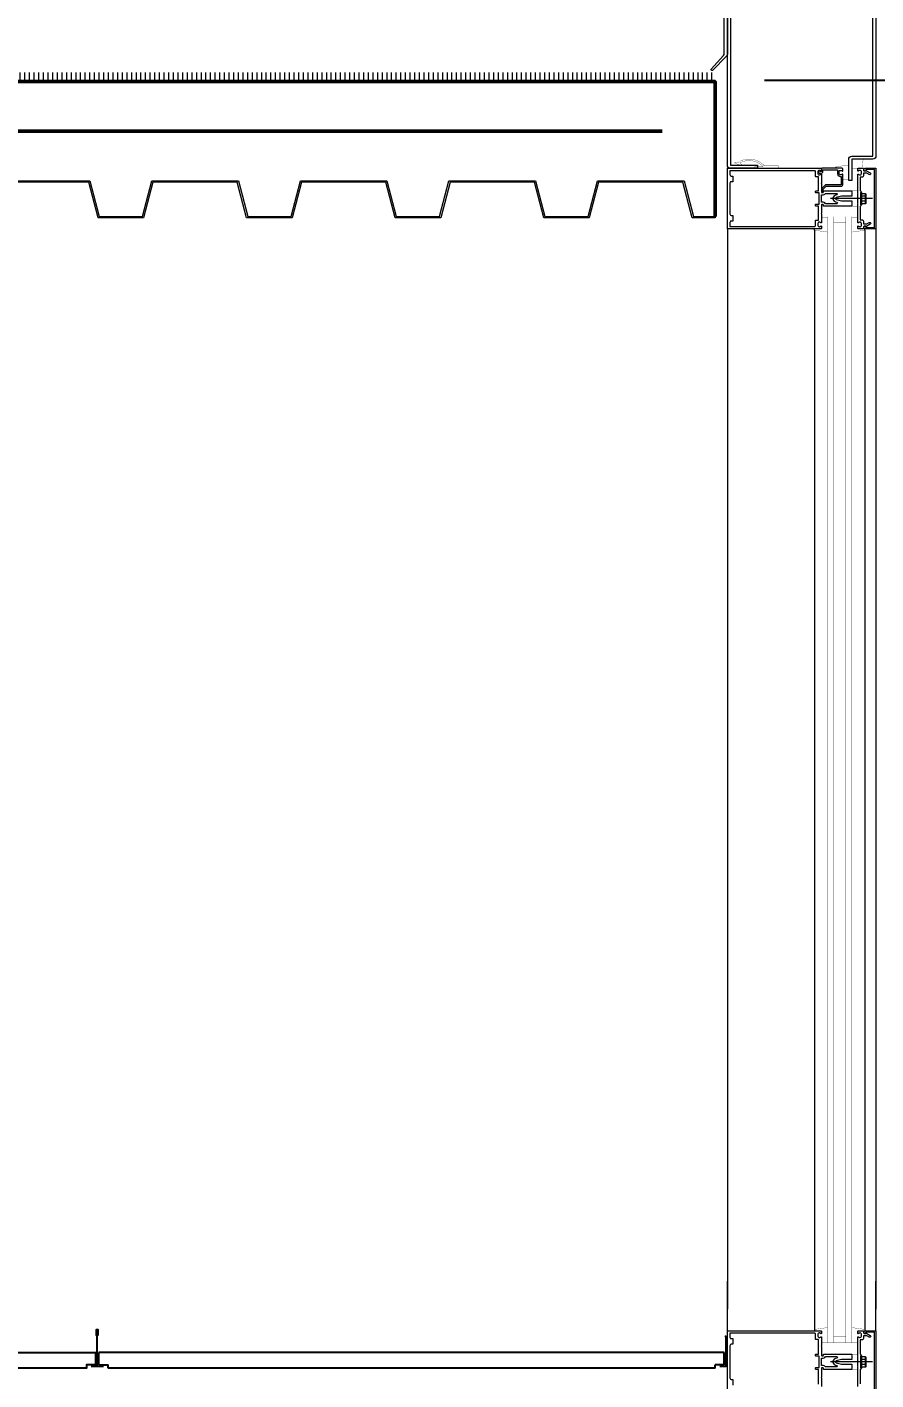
# Model space of a CAD drawing. Header units: inches. Extents: x 3850 to 5846, y -3 to 909.
# Drawn here: x 4766 to 4800.3, y 516.5 to 571.1 of the extents above; entities that cross this region are included whole.
import ezdxf

# ---------------------------------------------------------------- set-up
doc = ezdxf.new("R2010")
doc.units = ezdxf.units.IN
doc.header["$LTSCALE"] = 0.5
doc.header["$MEASUREMENT"] = 0
doc.layers.get('0').update_dxf_attribs({"lineweight": 18})
doc.layers.get('Defpoints').update_dxf_attribs({"color": 140, "lineweight": 18})
for name, color, linetype, lineweight in [('A-Detl-Fine', 90, 'Continuous', 18), ('A-Detl-Medm', 31, 'Continuous', 25), ('A-Detl-Thin', 150, 'Continuous', 18), ('A-Detl-Wide', 213, 'Continuous', 50)]:
    doc.layers.add(name, color=color, linetype=linetype, lineweight=lineweight)
doc.styles.add('Arch-Dim', font='romans.shx', dxfattribs={"width": 0.75})
doc.dimstyles.new('Aec-Arch-I-96', dxfattribs={"dimscale": 96, "dimtxt": 0.09375, "dimasz": 0.0625, "dimexe": 0.0625, "dimexo": 0.0625, "dimgap": 0.03125, "dimtad": 1, "dimdec": 4, "dimzin": 3, "dimdsep": 46, "dimlunit": 4, "dimtxsty": 'Arch-Dim', "dimblk": 'ARCHTICK', "dimcen": 0.09375, "dimazin": 2, "dimtfac": 0.75, "dimtdec": 4, "dimtix": 1, "dimtmove": 2, "dimatfit": 2, "dimfxl": 1, "dimtolj": 1, "dimtzin": 0, "dimarcsym": 0})

# ---------------------------------------------------------------- blocks, each defined once
blk = doc.blocks.new('AecDtl_9650C2')
at = {"layer": 'A-Detl-Thin'}
blk.add_lwpolyline([(0.037, 0.588), (0.603, 0.022, 0.414214), (0.647, 0.022), (0.648, 0.023, 0.397145), (0.65, 0.066), (0.157, 0.621, -0.18372), (0.125, 0.704), (0.125, 3.875, 0.414214), (0, 4), (0, 0.677, 0.198912)], format="xyb", close=True, dxfattribs=at)
blk = doc.blocks.new('*U190')
at = {"layer": 'A-Detl-Thin'}
blk.add_lwpolyline([(28.75, 1.5), (25.25, 1.5), (24.875, 0.06), (23.125, 0.06), (22.75, 1.5), (19.25, 1.5), (18.875, 0.06), (17.125, 0.06), (16.75, 1.5), (13.25, 1.5), (12.875, 0.06), (11.125, 0.06), (10.75, 1.5), (7.25, 1.5), (6.875, 0.06), (5.125, 0.06), (4.75, 1.5), (1.25, 1.5), (0.875, 0.06), (0, 0.06), (0, 0.06), (0, 0), (0.921, 0), (1.296, 1.44), (4.704, 1.44), (5.079, 0), (6.921, 0), (7.296, 1.44), (10.704, 1.44), (11.079, 0), (12.921, 0), (13.296, 1.44), (16.704, 1.44), (17.079, 0), (18.921, 0), (19.296, 1.44), (22.704, 1.44), (23.079, 0), (24.921, 0), (25.296, 1.44), (28.704, 1.44)], dxfattribs=at)
at = {"layer": 'A-Detl-Wide'}
blk.add_lwpolyline([(0, 0.06), (0, 5.5), (136.5, 5.5)], dxfattribs=at)
blk = doc.blocks.new('_ArchTick')
at = {"color": 0, "linetype": 'ByBlock', "const_width": 0.15}
blk.add_lwpolyline([(-0.5, -0.5), (0.5, 0.5)], dxfattribs=at)
blk = doc.blocks.new('*D183')
at = {"layer": 'A-Detl-Wide', "color": 0, "lineweight": -2, "transparency": 16777216}
for p, q in [((4802.32, 575), (4838.32, 575)), ((4836.32, 575), (4836.32, 569.003)), ((4795.819, 569.003), (4838.32, 569.003))]:
    blk.add_line(p, q, dxfattribs=at)
at = {"layer": 'Defpoints', "color": 0, "transparency": 16777216}
for p in [(4800.32, 575), (4793.819, 569.003), (4836.32, 569.003)]:
    blk.add_point(p, dxfattribs=at)
at = {"layer": 'A-Detl-Wide', "color": 0, "lineweight": -2, "transparency": 16777216, "xscale": 2, "yscale": 2, "zscale": 2}
for p, rotation in [((4836.32, 575), 90), ((4836.32, 569.003), 270)]:
    blk.add_blockref('_ArchTick', p, dxfattribs=dict(at, rotation=rotation))
at = {"layer": 'A-Detl-Wide', "color": 0, "transparency": 16777216, "insert": (4833.534, 572.001), "char_height": 3, "attachment_point": 5, "rotation": 90, "style": 'Arch-Dim'}
blk.add_mtext('\\A1;6"', dxfattribs=at)
blk = doc.blocks.new('*D184')
at = {"layer": 'A-Detl-Wide', "color": 0, "lineweight": -2, "transparency": 16777216}
for p, q in [((4795.819, 569.003), (4838.32, 569.003)), ((4836.32, 569.003), (4836.32, 563)), ((4802.32, 563), (4838.32, 563))]:
    blk.add_line(p, q, dxfattribs=at)
at = {"layer": 'Defpoints', "color": 0, "transparency": 16777216}
for p in [(4793.819, 569.003), (4800.32, 563), (4836.32, 563)]:
    blk.add_point(p, dxfattribs=at)
at = {"layer": 'A-Detl-Wide', "color": 0, "lineweight": -2, "transparency": 16777216, "xscale": 2, "yscale": 2, "zscale": 2}
for p, rotation in [((4836.32, 569.003), 90), ((4836.32, 563), 270)]:
    blk.add_blockref('_ArchTick', p, dxfattribs=dict(at, rotation=rotation))
at = {"layer": 'A-Detl-Wide', "color": 0, "transparency": 16777216, "insert": (4833.534, 566.001), "char_height": 3, "attachment_point": 5, "rotation": 90, "style": 'Arch-Dim'}
blk.add_mtext('\\A1;6"', dxfattribs=at)

msp = doc.modelspace()

# ---------------------------------------------------------------- hatches: boundary and pattern name
at = {"layer": 'A-Detl-Thin'}
h = msp.add_hatch(dxfattribs=at)
h.set_pattern_fill('LINE', color=256, scale=1.5, angle=90, style=0)
h.set_pattern_definition([(90, (4628.31983, 568.94018), (-0.1875, 1e-17), [])])
h.paths.add_polyline_path([(4793.81897, 568.94018), (4793.81897, 569.31518), (4657.3194, 569.31518), (4657.3194, 568.94018)], flags=0)

# ---------------------------------------------------------------- linework, layer by layer
at = {"layer": 'A-Detl-Fine'}
for p, q in [((4798.69294, 565.50205), (4798.69294, 565.44341)), ((4799.75564, 564.46471), (4799.71564, 564.46471)), ((4799.71564, 563.96471), (4799.71564, 564.46471)), ((4799.75564, 563.96471), (4799.75564, 564.46471)), ((4799.89532, 564.41763), (4799.75564, 564.41763)), ((4799.89532, 564.31617), (4799.75564, 564.31617)), ((4799.89925, 564.02812), (4799.89925, 564.40131)), ((4799.91795, 564.40131), (4799.89925, 564.40131)), ((4799.93025, 564.06253), (4799.93025, 564.3669)), ((4800.18136, 564.22152), (4798.48755, 564.22152)), ((4799.75564, 563.96471), (4799.71564, 563.96471)), ((4799.89532, 564.11325), (4799.75564, 564.11325)), ((4799.89532, 564.0118), (4799.75564, 564.0118)), ((4799.91795, 564.02812), (4799.89925, 564.02812)), ((4797.83788, 562.94097), (4797.83788, 562.99998)), ((4797.83788, 562.94097), (4797.83788, 518.56169)), ((4799.87002, 562.94097), (4799.87002, 563.00176)), ((4799.87002, 562.94097), (4799.87002, 518.56169)), ((4797.83788, 518.56169), (4797.83788, 518.50268)), ((4799.87002, 518.56169), (4799.87002, 518.5009)), ((4799.75564, 517.49587), (4799.71564, 517.49587)), ((4799.71564, 516.99587), (4799.71564, 517.49587)), ((4799.75564, 516.99587), (4799.75564, 517.49587)), ((4799.89532, 517.44879), (4799.75564, 517.44879)), ((4799.89532, 517.34733), (4799.75564, 517.34733)), ((4799.89925, 517.05928), (4799.89925, 517.43247)), ((4799.91795, 517.43247), (4799.89925, 517.43247)), ((4799.93025, 517.09369), (4799.93025, 517.39806)), ((4800.18136, 517.25268), (4798.48755, 517.25268)), ((4799.75564, 516.99587), (4799.71564, 516.99587)), ((4799.89532, 517.14441), (4799.75564, 517.14441)), ((4799.89532, 517.04296), (4799.75564, 517.04296)), ((4799.91795, 517.05928), (4799.89925, 517.05928))]:
    msp.add_line(p, q, dxfattribs=at)
at = {"layer": 'A-Detl-Fine', "const_width": 0.01111}
for points in [[(4794.65093, 565.68988), (4794.63566, 565.68573), (4794.62478, 565.67485), (4794.62063, 565.65958)], [(4794.62063, 565.65958), (4794.62344, 565.64685), (4794.63111, 565.63664), (4794.64253, 565.63045)], [(4794.64251, 565.63045), (4794.90749, 565.56467)], [(4794.65708, 565.68928), (4794.6551, 565.68959), (4794.653, 565.6898), (4794.65093, 565.68988)], [(4794.73005, 565.67115), (4794.65712, 565.68926)], [(4795.19562, 565.81563), (4795.12532, 565.81234), (4795.05524, 565.8027), (4794.98601, 565.78706), (4794.91824, 565.76573), (4794.85254, 565.73907), (4794.78954, 565.70741), (4794.72986, 565.67108)], [(4795.19562, 565.75504), (4795.11721, 565.75083), (4795.03966, 565.73848), (4794.96382, 565.71841), (4794.89055, 565.69106), (4794.82071, 565.65685)], [(4794.91584, 565.58167), (4794.82164, 565.65694)], [(4794.90749, 565.56469), (4794.90832, 565.56452), (4794.90917, 565.5644), (4794.91002, 565.56435)], [(4794.91002, 565.56435), (4794.91488, 565.56567), (4794.91833, 565.56913), (4794.91965, 565.57398)], [(4794.91965, 565.57398), (4794.91919, 565.57691), (4794.91787, 565.57954), (4794.91582, 565.58165)], [(4795.80914, 565.5426), (4795.7653, 565.58733), (4795.71813, 565.62856), (4795.66793, 565.66612), (4795.61502, 565.69986), (4795.55972, 565.72962), (4795.50236, 565.75524), (4795.44324, 565.77655), (4795.38269, 565.79341), (4795.32102, 565.80565), (4795.25856, 565.8131), (4795.19562, 565.81563)], [(4795.76095, 565.5051), (4795.7162, 565.55042), (4795.66788, 565.59165), (4795.61634, 565.62864), (4795.56195, 565.66121), (4795.50506, 565.68921), (4795.44603, 565.71248), (4795.38521, 565.73086), (4795.32297, 565.74419), (4795.25965, 565.7523), (4795.19562, 565.75504)], [(4795.76116, 565.50362), (4795.41834, 565.50362)], [(4795.41834, 565.50362), (4795.41834, 565.47332)], [(4795.44865, 565.44304), (4795.43338, 565.44718), (4795.42251, 565.45806), (4795.41836, 565.47332)], [(4795.44865, 565.44304), (4796.39557, 565.44304)], [(4796.39557, 565.54077), (4795.80923, 565.54077)], [(4796.39557, 565.44304), (4796.39557, 565.54077)], [(4799.22064, 565.57685), (4798.69294, 565.50205)], [(4798.69294, 565.44341), (4798.80593, 565.44341)], [(4799.34278, 565.44267), (4799.5871, 565.44267)], [(4799.80809, 565.80846), (4799.79437, 565.74731), (4799.78614, 565.68495), (4799.7834, 565.62198)], [(4799.7834, 565.62198), (4799.78614, 565.55901), (4799.79437, 565.49665), (4799.80809, 565.4355)], [(4798.97633, 564.97435), (4799.22064, 564.97435)], [(4799.5871, 565.09085), (4799.34278, 565.09085)], [(4799.58685, 564.52739), (4799.34256, 564.52739)], [(4799.34256, 563.91565), (4799.58685, 563.91565)], [(4798.12127, 563.46867), (4798.36558, 563.46867)], [(4799.58663, 563.46867), (4799.34231, 563.46867)], [(4798.36558, 562.86619), (4797.83788, 562.94097)], [(4799.34231, 562.86619), (4799.87002, 562.94097)], [(4798.36558, 518.63647), (4797.83788, 518.56169)], [(4799.34231, 518.63647), (4799.87002, 518.56169)], [(4798.12127, 518.03399), (4798.36558, 518.03399)], [(4799.58663, 518.03399), (4799.34231, 518.03399)], [(4799.58685, 517.55855), (4799.34256, 517.55855)], [(4799.34256, 516.94681), (4799.58685, 516.94681)]]:
    msp.add_lwpolyline(points, dxfattribs=at)
at = {"layer": 'A-Detl-Fine', "linetype": 'Continuous', "const_width": 0.01111}
for points in [[(4799.34256, 564.52739), (4799.34256, 564.4663)], [(4799.34256, 563.97672), (4799.34256, 563.91565)], [(4799.34256, 517.55855), (4799.34256, 517.49746)], [(4799.34256, 517.00788), (4799.34256, 516.94681)]]:
    msp.add_lwpolyline(points, dxfattribs=at)
at = {"layer": 'A-Detl-Fine'}
for centre, radius, start, end in [((4799.87594, 564.3669), 0.05431, 290.9107, 69.0893), ((4799.7654, 564.21471), 0.16485, 322.0123, 37.9877), ((4799.87594, 564.06253), 0.05431, 290.9107, 69.0893), ((4799.87594, 517.39806), 0.05431, 290.9107, 69.0893), ((4799.7654, 517.24587), 0.16485, 322.0123, 37.9877), ((4799.87594, 517.09369), 0.05431, 290.9107, 69.0893)]:
    msp.add_arc(centre, radius, start, end, dxfattribs=at)
at = {"layer": 'A-Detl-Medm'}
for p, q in [((4794.19447, 517.62498), (4768.92647, 517.62498)), ((4768.92647, 517.12798), (4768.92647, 517.62498)), ((4794.19447, 517.12798), (4794.19447, 517.62498)), ((4769.11397, 517.06248), (4768.61397, 517.06248)), ((4768.92647, 517.12798), (4769.30147, 517.12798)), ((4769.30147, 516.99998), (4769.30147, 517.12798)), ((4793.81947, 516.99998), (4769.30147, 516.99998)), ((4794.19447, 517.12798), (4793.81947, 517.12798)), ((4793.81947, 516.99998), (4793.81947, 517.12798))]:
    msp.add_line(p, q, dxfattribs=at)
at = {"layer": 'A-Detl-Medm', "linetype": 'Continuous', "const_width": 0.01111}
for points in [[(4798.36534, 563.48859), (4799.34256, 563.48859)], [(4798.36534, 518.01407), (4798.36534, 563.48859)], [(4798.60963, 518.01407), (4798.60963, 563.48859)], [(4798.60963, 563.2443), (4799.09824, 563.2443)], [(4799.09824, 563.48859), (4799.09824, 518.01407)], [(4799.34256, 563.48859), (4799.34256, 518.01407)], [(4798.36534, 518.01407), (4799.34256, 518.01407)], [(4798.60963, 518.25836), (4799.09824, 518.25836)]]:
    msp.add_lwpolyline(points, dxfattribs=at)
at = {"layer": 'A-Detl-Medm'}
for points in [[(4768.86397, 517.06248), (4768.86397, 518.28123), (4768.83272, 518.31248), (4768.83272, 518.56248), (4768.89522, 518.56248), (4768.89522, 518.31248)], [(4794.22572, 518.31248), (4794.25697, 518.28123), (4794.25697, 517.06248), (4794.00697, 517.06248)]]:
    msp.add_lwpolyline(points, dxfattribs=at)
msp.add_lwpolyline([(4744.92647, 517.62498), (4768.80147, 517.62498), (4768.80147, 517.12798), (4768.42647, 517.12798), (4768.42647, 516.99998), (4745.30147, 516.99998), (4745.30147, 517.12798), (4744.92647, 517.12798)], close=True, dxfattribs=at)
at = {"layer": 'A-Detl-Thin'}
for p, q in [((4794.31897, 562.99998), (4794.31897, 565.44304)), ((4794.31897, 565.44304), (4798.10149, 565.44304)), ((4798.02331, 565.359), (4797.99865, 565.35234)), ((4798.03358, 565.359), (4798.02331, 565.359)), ((4798.0336, 565.35898), (4798.03358, 565.359)), ((4798.05652, 565.35595), (4798.0336, 565.35898)), ((4798.07769, 565.34714), (4798.05652, 565.35595)), ((4798.10149, 565.44304), (4798.10149, 565.443)), ((4798.10149, 565.443), (4798.11134, 565.44034)), ((4798.11134, 565.44034), (4798.11834, 565.43334)), ((4798.11834, 565.43334), (4798.121, 565.42349)), ((4798.121, 565.42349), (4798.12104, 565.42349)), ((4798.12371, 565.43334), (4798.12104, 565.42349)), ((4798.12104, 565.42349), (4798.12104, 565.34336)), ((4798.12104, 565.42349), (4798.12104, 565.30915)), ((4798.13072, 565.44035), (4798.12371, 565.43334)), ((4798.14056, 565.44302), (4798.13072, 565.44035)), ((4798.95656, 565.44304), (4798.14056, 565.44304)), ((4798.14056, 565.44304), (4798.14056, 565.44302)), ((4798.17966, 565.30915), (4798.17966, 565.3844)), ((4798.17966, 565.3844), (4798.77088, 565.3844)), ((4798.77088, 565.3844), (4798.77088, 565.22414)), ((4798.85373, 565.3523), (4798.87838, 565.35898)), ((4798.87838, 565.35898), (4798.87838, 565.359)), ((4798.87838, 565.359), (4798.88864, 565.359)), ((4798.88864, 565.359), (4798.88866, 565.35898)), ((4798.88866, 565.35898), (4798.91158, 565.35593)), ((4798.91158, 565.35593), (4798.93274, 565.34711)), ((4798.95656, 565.443), (4798.95656, 565.44304)), ((4798.96641, 565.44035), (4798.95656, 565.443)), ((4798.97341, 565.43334), (4798.96641, 565.44035)), ((4798.97606, 565.42349), (4798.97341, 565.43334)), ((4798.9761, 565.42349), (4798.97606, 565.42349)), ((4798.9761, 565.34336), (4798.9761, 565.42349)), ((4799.82726, 565.36485), (4799.82726, 565.3844)), ((4799.82726, 565.3844), (4799.8273, 565.3844)), ((4799.8273, 565.36485), (4799.82726, 565.36485)), ((4799.8273, 565.3844), (4799.83531, 565.41397)), ((4799.83263, 565.34515), (4799.8273, 565.36485)), ((4799.83531, 565.41397), (4799.85633, 565.43499)), ((4799.85633, 565.43499), (4799.8859, 565.443)), ((4799.8859, 565.443), (4799.8859, 565.44304)), ((4799.8859, 565.44304), (4800.31978, 565.44304)), ((4799.90541, 565.36485), (4799.90007, 565.34514)), ((4799.90542, 565.36485), (4799.90541, 565.36485)), ((4800.26114, 565.39418), (4799.90542, 565.39418)), ((4799.90542, 565.39418), (4799.90542, 565.36485)), ((4800.26114, 563.04886), (4800.26114, 565.39418)), ((4800.31978, 565.44304), (4800.31978, 562.99998)), ((4797.84742, 565.34531), (4794.41669, 565.34531)), ((4794.41669, 565.34531), (4794.41669, 565.18896)), ((4794.41669, 565.18896), (4794.41673, 565.18896)), ((4794.41673, 564.84205), (4794.41669, 564.84205)), ((4794.41669, 564.84205), (4794.41669, 563.60099)), ((4794.41673, 565.18896), (4794.42472, 565.15938)), ((4794.42472, 564.87163), (4794.41673, 564.84205)), ((4794.42472, 565.15938), (4794.44575, 565.13834)), ((4794.44575, 564.89267), (4794.42472, 564.87163)), ((4794.44575, 565.13834), (4794.47533, 565.13034)), ((4794.47533, 564.90067), (4794.44575, 564.89267)), ((4794.47533, 565.13034), (4794.47533, 565.13032)), ((4794.47533, 565.13032), (4794.53397, 565.13032)), ((4794.53397, 564.90069), (4794.47533, 564.90069)), ((4794.47533, 564.90069), (4794.47533, 564.90067)), ((4794.53397, 565.13032), (4794.53397, 564.90069)), ((4797.84742, 565.34529), (4797.84742, 565.34531)), ((4797.86222, 565.34129), (4797.84742, 565.34529)), ((4797.87273, 565.33078), (4797.86222, 565.34129)), ((4797.87671, 565.316), (4797.87273, 565.33078)), ((4797.87673, 565.316), (4797.87671, 565.316)), ((4797.87673, 565.11568), (4797.87673, 565.316)), ((4797.87676, 565.11568), (4797.87673, 565.11568)), ((4797.87943, 565.10583), (4797.87676, 565.11568)), ((4797.88642, 565.09883), (4797.87943, 565.10583)), ((4797.89627, 565.09615), (4797.88642, 565.09883)), ((4797.89627, 565.09613), (4797.89627, 565.09615)), ((4797.99888, 565.09613), (4797.89627, 565.09613)), ((4797.97447, 565.31015), (4797.97445, 565.31015)), ((4797.97445, 565.31015), (4797.97445, 565.22414)), ((4797.97445, 565.22414), (4797.97447, 565.22414)), ((4797.98112, 565.3348), (4797.97447, 565.31015)), ((4797.97447, 565.22414), (4797.98112, 565.19948)), ((4797.99865, 565.35234), (4797.98112, 565.3348)), ((4797.98112, 565.19948), (4797.99865, 565.18195)), ((4798.00418, 565.30203), (4797.99395, 565.28079)), ((4797.99395, 565.28079), (4798.0017, 565.25994)), ((4797.99865, 565.18195), (4798.02331, 565.17529)), ((4797.99888, 564.52739), (4797.99888, 565.09613)), ((4798.0017, 565.25994), (4798.02331, 565.25054)), ((4798.04794, 565.33981), (4798.00416, 565.30204)), ((4798.00416, 565.30204), (4798.00418, 565.30203)), ((4798.02331, 565.25054), (4798.12104, 565.25054)), ((4798.02331, 565.17529), (4798.03358, 565.17529)), ((4798.03358, 565.1753), (4798.05648, 565.17832)), ((4798.03358, 565.17529), (4798.03358, 565.1753)), ((4798.04796, 565.33977), (4798.04794, 565.33981)), ((4798.05845, 565.34333), (4798.04796, 565.33977)), ((4798.05648, 565.17832), (4798.07764, 565.18712)), ((4798.06799, 565.33896), (4798.05845, 565.34333)), ((4798.07215, 565.3287), (4798.06799, 565.33896)), ((4798.07216, 565.3287), (4798.07215, 565.3287)), ((4798.07216, 565.30915), (4798.07216, 565.3287)), ((4798.12104, 565.30915), (4798.07216, 565.30915)), ((4798.07764, 565.18712), (4798.09594, 565.20123)), ((4798.09599, 565.333), (4798.07769, 565.34714)), ((4798.09594, 565.20123), (4798.09599, 565.20123)), ((4798.10658, 565.3287), (4798.09599, 565.33306)), ((4798.09599, 565.33306), (4798.09599, 565.333)), ((4798.09599, 565.20123), (4798.10658, 565.20558)), ((4798.12104, 564.84693), (4798.10638, 564.83227)), ((4798.10638, 564.83227), (4798.12104, 564.81762)), ((4798.11657, 565.33283), (4798.10658, 565.3287)), ((4798.10658, 565.20558), (4798.11657, 565.20146)), ((4798.121, 565.34336), (4798.11657, 565.33283)), ((4798.11657, 565.20146), (4798.121, 565.19092)), ((4798.12104, 565.34336), (4798.121, 565.34336)), ((4798.121, 565.19092), (4798.12104, 565.19092)), ((4798.12104, 565.25055), (4798.15062, 565.25853)), ((4798.12104, 565.25054), (4798.12104, 565.25055)), ((4798.12104, 565.19092), (4798.12104, 564.84693)), ((4798.12104, 564.81762), (4798.12104, 564.47852)), ((4798.15062, 565.25853), (4798.17165, 565.27956)), ((4798.17165, 565.27956), (4798.17964, 565.30913)), ((4798.17964, 565.30913), (4798.17966, 565.30915)), ((4798.77088, 565.22414), (4798.7709, 565.22414)), ((4798.7709, 565.22414), (4798.78555, 565.16989)), ((4798.78555, 565.16989), (4798.82412, 565.13132)), ((4798.82412, 565.13132), (4798.87838, 565.11667)), ((4798.82952, 565.22414), (4798.82952, 565.31015)), ((4798.82952, 565.31015), (4798.82954, 565.31015)), ((4798.82954, 565.22414), (4798.82952, 565.22414)), ((4798.82954, 565.31015), (4798.83621, 565.33479)), ((4798.83621, 565.1995), (4798.82954, 565.22414)), ((4798.83621, 565.33479), (4798.85373, 565.3523)), ((4798.85373, 565.18198), (4798.83621, 565.1995)), ((4798.87838, 565.1753), (4798.85373, 565.18198)), ((4798.87838, 565.17529), (4798.87838, 565.1753)), ((4798.88864, 565.17529), (4798.87838, 565.17529)), ((4798.87838, 565.11667), (4798.87838, 565.11665)), ((4798.87838, 565.11665), (4798.91747, 565.11665)), ((4798.91154, 565.17834), (4798.88864, 565.1753)), ((4798.88864, 565.1753), (4798.88864, 565.17529)), ((4798.9327, 565.18714), (4798.91154, 565.17834)), ((4798.91747, 565.11665), (4798.91747, 564.77657)), ((4798.95102, 565.20125), (4798.9327, 565.18714)), ((4798.93274, 565.34711), (4798.95106, 565.333)), ((4798.95106, 565.20123), (4798.95102, 565.20125)), ((4798.95106, 565.333), (4798.95106, 565.33306)), ((4798.95106, 565.33306), (4798.96164, 565.3287)), ((4798.96164, 565.20559), (4798.95106, 565.20123)), ((4798.96164, 565.3287), (4798.97164, 565.33283)), ((4798.97164, 565.20146), (4798.96164, 565.20559)), ((4798.97164, 565.33283), (4798.97606, 565.34336)), ((4798.97606, 565.19092), (4798.97164, 565.20146)), ((4798.97606, 565.34336), (4798.9761, 565.34336)), ((4798.9761, 565.19092), (4798.97606, 565.19092)), ((4798.9761, 564.77657), (4798.9761, 565.19092)), ((4799.84664, 565.33114), (4799.83263, 565.34515)), ((4799.86635, 565.3258), (4799.84664, 565.33114)), ((4799.88606, 565.33113), (4799.86635, 565.3258)), ((4799.90007, 565.34514), (4799.88606, 565.33113)), ((4797.87673, 564.46875), (4797.87673, 564.50784)), ((4797.87673, 564.50784), (4797.87674, 564.50784)), ((4797.87676, 564.46875), (4797.87673, 564.46875)), ((4797.87674, 564.50784), (4797.87942, 564.51769)), ((4797.87943, 564.4589), (4797.87676, 564.46875)), ((4797.87942, 564.51769), (4797.88642, 564.52469)), ((4797.88642, 564.4519), (4797.87943, 564.4589)), ((4797.88642, 564.52469), (4797.89627, 564.52735)), ((4797.89627, 564.44922), (4797.88642, 564.4519)), ((4797.89627, 564.52735), (4797.89627, 564.52739)), ((4797.89627, 564.52739), (4797.99888, 564.52739)), ((4797.89627, 564.44921), (4797.89627, 564.44922)), ((4798.02331, 564.44921), (4797.89627, 564.44921)), ((4798.02331, 563.99382), (4798.02331, 564.44921)), ((4798.12104, 564.47852), (4798.12237, 564.47359)), ((4798.12104, 564.072), (4798.12104, 564.37102)), ((4798.12104, 564.37102), (4798.18553, 564.37102)), ((4798.12237, 564.47359), (4798.12588, 564.47009)), ((4798.12588, 564.47009), (4798.1308, 564.46875)), ((4798.12886, 564.59579), (4798.12884, 564.59579)), ((4798.12884, 564.59579), (4798.12884, 564.4883)), ((4798.12884, 564.4883), (4798.12886, 564.4883)), ((4798.13086, 564.611), (4798.12886, 564.59579)), ((4798.12886, 564.4883), (4798.13153, 564.47845)), ((4798.1308, 564.46875), (4798.18553, 564.46875)), ((4798.13669, 564.62506), (4798.13086, 564.611)), ((4798.13153, 564.47845), (4798.13853, 564.47144)), ((4798.14603, 564.63724), (4798.13669, 564.62506)), ((4798.13853, 564.47144), (4798.14838, 564.46877)), ((4798.26817, 564.7594), (4798.14603, 564.63726)), ((4798.14603, 564.63726), (4798.14603, 564.63724)), ((4798.14838, 564.46877), (4798.14838, 564.46875)), ((4798.14838, 564.46875), (4798.16793, 564.46875)), ((4798.16793, 564.46879), (4798.17778, 564.47145)), ((4798.16793, 564.46875), (4798.16793, 564.46879)), ((4798.17778, 564.47145), (4798.18478, 564.47845)), ((4798.18478, 564.47845), (4798.18744, 564.4883)), ((4798.18551, 564.37104), (4798.22421, 564.37821)), ((4798.18553, 564.37102), (4798.18551, 564.37104)), ((4798.18553, 564.46877), (4798.19046, 564.47009)), ((4798.18553, 564.46875), (4798.18553, 564.46877)), ((4798.18744, 564.4883), (4798.18748, 564.4883)), ((4798.18748, 564.59579), (4798.30964, 564.71795)), ((4798.18748, 564.4883), (4798.18748, 564.59579)), ((4798.19046, 564.47009), (4798.19396, 564.47359)), ((4798.19396, 564.47359), (4798.19528, 564.47852)), ((4798.19528, 564.47852), (4798.1953, 564.47852)), ((4798.1953, 564.47852), (4798.1953, 564.51761)), ((4798.1953, 564.51761), (4798.19531, 564.51761)), ((4798.19531, 564.51761), (4798.19666, 564.52253)), ((4798.19666, 564.52253), (4798.20016, 564.52603)), ((4798.20016, 564.52603), (4798.20508, 564.52735)), ((4798.20508, 564.52735), (4798.20508, 564.52739)), ((4798.20508, 564.52739), (4799.34256, 564.52739)), ((4798.22421, 564.37821), (4798.25726, 564.39843)), ((4798.25726, 564.39843), (4798.28126, 564.42962)), ((4798.26819, 564.7594), (4798.26817, 564.7594)), ((4798.28037, 564.76874), (4798.26819, 564.7594)), ((4798.29443, 564.77456), (4798.28037, 564.76874)), ((4798.28126, 564.42962), (4798.28128, 564.42966)), ((4798.28128, 564.42966), (4798.73422, 564.42966)), ((4798.30964, 564.77657), (4798.29443, 564.77456)), ((4798.91747, 564.77657), (4798.30964, 564.77657)), ((4798.30964, 564.71795), (4798.91747, 564.71795)), ((4798.59934, 564.2933), (4798.58243, 564.24637)), ((4798.63317, 564.33187), (4798.59934, 564.2933)), ((4798.68392, 564.35651), (4798.63317, 564.33187)), ((4798.7418, 564.37203), (4798.68391, 564.35651)), ((4798.68391, 564.35651), (4798.68392, 564.35651)), ((4798.92235, 564.31923), (4798.70921, 564.26213)), ((4798.73422, 564.42966), (4798.73422, 564.42964)), ((4798.73422, 564.42964), (4798.75877, 564.41667)), ((4798.76215, 564.39092), (4798.7418, 564.37205)), ((4798.7418, 564.37205), (4798.7418, 564.37203)), ((4798.75877, 564.41667), (4798.76215, 564.39092)), ((4798.91747, 564.71797), (4798.94704, 564.72595)), ((4798.91747, 564.71795), (4798.91747, 564.71797)), ((4799.34256, 564.31923), (4798.92235, 564.31923)), ((4798.94704, 564.72595), (4798.96807, 564.74697)), ((4798.96807, 564.74697), (4798.97606, 564.77655)), ((4798.97606, 564.77655), (4798.9761, 564.77657)), ((4799.34256, 564.52739), (4799.34256, 564.4883)), ((4799.34256, 564.4883), (4799.35722, 564.47363)), ((4799.35722, 564.47363), (4799.34256, 564.45897)), ((4799.34256, 564.45897), (4799.34256, 564.38765)), ((4799.34256, 564.38765), (4799.35722, 564.37299)), ((4799.35722, 564.37299), (4799.34256, 564.35832)), ((4799.34256, 564.35832), (4799.34256, 564.31923)), ((4797.87673, 563.93519), (4797.87673, 563.97429)), ((4797.87673, 563.97429), (4797.87674, 563.97429)), ((4797.87676, 563.93519), (4797.87673, 563.93519)), ((4797.87674, 563.97429), (4797.87942, 563.98413)), ((4797.87943, 563.92535), (4797.87676, 563.93519)), ((4797.87942, 563.98413), (4797.88642, 563.99113)), ((4797.88642, 563.91834), (4797.87943, 563.92535)), ((4797.88642, 563.99113), (4797.89627, 563.99379)), ((4797.89627, 563.91567), (4797.88642, 563.91834)), ((4797.89627, 563.99379), (4797.89627, 563.99382)), ((4797.89627, 563.99382), (4798.02331, 563.99382)), ((4797.89627, 563.91565), (4797.89627, 563.91567)), ((4797.99888, 563.91565), (4797.89627, 563.91565)), ((4797.99888, 563.34691), (4797.99888, 563.91565)), ((4798.18553, 564.072), (4798.12104, 564.072)), ((4798.12237, 563.96943), (4798.12104, 563.9645)), ((4798.12104, 563.9645), (4798.12104, 563.62541)), ((4798.12588, 563.97293), (4798.12237, 563.96943)), ((4798.1308, 563.97427), (4798.12588, 563.97293)), ((4798.18553, 563.97429), (4798.1308, 563.97429)), ((4798.1308, 563.97429), (4798.1308, 563.97427)), ((4798.18557, 564.07198), (4798.18553, 564.072)), ((4798.18553, 563.97425), (4798.18553, 563.97429)), ((4798.19046, 563.97293), (4798.18553, 563.97425)), ((4798.22426, 564.06478), (4798.18557, 564.07198)), ((4798.19396, 563.96943), (4798.19046, 563.97293)), ((4798.19528, 563.9645), (4798.19396, 563.96943)), ((4798.1953, 563.9645), (4798.19528, 563.9645)), ((4798.1953, 563.92541), (4798.1953, 563.9645)), ((4798.19531, 563.92541), (4798.1953, 563.92541)), ((4798.19666, 563.92049), (4798.19531, 563.92541)), ((4798.20016, 563.91699), (4798.19666, 563.92049)), ((4798.20508, 563.91565), (4798.20016, 563.91699)), ((4799.34256, 563.91565), (4798.20508, 563.91565)), ((4798.2573, 564.04454), (4798.22426, 564.06478)), ((4798.28128, 564.01332), (4798.2573, 564.04454)), ((4798.73422, 564.01336), (4798.28128, 564.01336)), ((4798.28128, 564.01336), (4798.28128, 564.01332)), ((4798.58243, 564.24637), (4798.58243, 564.19666)), ((4798.58243, 564.19666), (4798.59934, 564.14974)), ((4798.59934, 564.14974), (4798.63317, 564.11117)), ((4798.63317, 564.11117), (4798.68392, 564.08653)), ((4798.70921, 564.26211), (4798.68152, 564.2386)), ((4798.68152, 564.2386), (4798.68152, 564.20444)), ((4798.68152, 564.20444), (4798.70921, 564.18093)), ((4798.68392, 564.08653), (4798.68391, 564.08651)), ((4798.68391, 564.08651), (4798.7418, 564.07101)), ((4798.70921, 564.26213), (4798.70921, 564.26211)), ((4798.70921, 564.18093), (4798.70921, 564.18091)), ((4798.70921, 564.18091), (4798.92235, 564.12379)), ((4798.75876, 564.02636), (4798.73422, 564.0134)), ((4798.73422, 564.0134), (4798.73422, 564.01336)), ((4798.7418, 564.07101), (4798.74181, 564.07099)), ((4798.74181, 564.07099), (4798.76216, 564.0521)), ((4798.76216, 564.0521), (4798.75876, 564.02636)), ((4798.92235, 564.12379), (4799.34256, 564.12379)), ((4799.34256, 564.12379), (4799.34256, 564.0847)), ((4799.34256, 564.0847), (4799.35722, 564.07005)), ((4799.35722, 564.07005), (4799.34256, 564.05539)), ((4799.34256, 564.05539), (4799.34256, 563.98405)), ((4799.34256, 563.98405), (4799.35722, 563.96939)), ((4799.35722, 563.96939), (4799.34256, 563.95474)), ((4799.34256, 563.95474), (4799.34256, 563.91565)), ((4794.41669, 563.60099), (4794.41673, 563.60099)), ((4794.41673, 563.25406), (4794.41669, 563.25406)), ((4794.41669, 563.25406), (4794.41669, 563.09771)), ((4794.41673, 563.60099), (4794.42472, 563.57141)), ((4794.42472, 563.28364), (4794.41673, 563.25406)), ((4794.42472, 563.57141), (4794.44575, 563.55037)), ((4794.44575, 563.30468), (4794.42472, 563.28364)), ((4794.44575, 563.55037), (4794.47533, 563.54237)), ((4794.47533, 563.31268), (4794.44575, 563.30468)), ((4794.47533, 563.54237), (4794.47533, 563.54235)), ((4794.47533, 563.54235), (4794.53397, 563.54235)), ((4794.53397, 563.3127), (4794.47533, 563.3127)), ((4794.47533, 563.3127), (4794.47533, 563.31268)), ((4794.53397, 563.54235), (4794.53397, 563.3127)), ((4797.87673, 563.12702), (4797.87673, 563.32736)), ((4797.87673, 563.32736), (4797.87674, 563.32736)), ((4797.87674, 563.32736), (4797.87942, 563.33721)), ((4797.87942, 563.33721), (4797.88642, 563.34421)), ((4797.88642, 563.34421), (4797.89627, 563.34687)), ((4797.89627, 563.34687), (4797.89627, 563.34691)), ((4797.89627, 563.34691), (4797.99888, 563.34691)), ((4797.97447, 563.21888), (4797.97445, 563.21888)), ((4797.97445, 563.21888), (4797.97445, 563.13289)), ((4797.98112, 563.24354), (4797.97447, 563.21888)), ((4797.99865, 563.26107), (4797.98112, 563.24354)), ((4798.02331, 563.26773), (4797.99865, 563.26107)), ((4798.03358, 563.26775), (4798.02331, 563.26775)), ((4798.02331, 563.26775), (4798.02331, 563.26773)), ((4798.0336, 563.26773), (4798.03358, 563.26775)), ((4798.05652, 563.26471), (4798.0336, 563.26773)), ((4798.07769, 563.25589), (4798.05652, 563.26471)), ((4798.09599, 563.24175), (4798.07769, 563.25589)), ((4798.10658, 563.23746), (4798.09599, 563.24181)), ((4798.09599, 563.24181), (4798.09599, 563.24175)), ((4798.12104, 563.62541), (4798.10638, 563.61075)), ((4798.10638, 563.61075), (4798.12104, 563.59609)), ((4798.11657, 563.24158), (4798.10658, 563.23746)), ((4798.121, 563.25211), (4798.11657, 563.24158)), ((4798.12104, 563.25211), (4798.121, 563.25211)), ((4798.12104, 563.59609), (4798.12104, 563.25211)), ((4798.10149, 562.99998), (4794.31897, 562.99998)), ((4794.31897, 562.99998), (4794.31912, 519.38033)), ((4794.41669, 563.09771), (4797.84742, 563.09771)), ((4797.84742, 563.09773), (4797.8622, 563.10172)), ((4797.84742, 563.09771), (4797.84742, 563.09773)), ((4797.8622, 563.10172), (4797.87272, 563.11223)), ((4797.87272, 563.11223), (4797.87671, 563.12702)), ((4797.87671, 563.12702), (4797.87673, 563.12702)), ((4797.97445, 563.13289), (4797.97447, 563.13289)), ((4797.97447, 563.13289), (4797.98112, 563.10824)), ((4797.98112, 563.10824), (4797.99865, 563.0907)), ((4797.99865, 563.0907), (4798.02331, 563.08404)), ((4798.02331, 563.08404), (4798.03358, 563.08404)), ((4798.03358, 563.08406), (4798.05648, 563.08707)), ((4798.03358, 563.08404), (4798.03358, 563.08406)), ((4798.05648, 563.08707), (4798.07764, 563.09587)), ((4798.07764, 563.09587), (4798.09594, 563.10998)), ((4798.09594, 563.10998), (4798.09599, 563.10996)), ((4798.09599, 563.10996), (4798.10658, 563.11432)), ((4798.11134, 563.00268), (4798.10149, 563.00002)), ((4798.10149, 563.00002), (4798.10149, 562.99998)), ((4798.10658, 563.11432), (4798.11657, 563.11019)), ((4798.11834, 563.00968), (4798.11134, 563.00268)), ((4798.11657, 563.11019), (4798.121, 563.09966)), ((4798.121, 563.01953), (4798.11834, 563.00968)), ((4798.121, 563.09966), (4798.12104, 563.09966)), ((4798.12104, 563.01953), (4798.121, 563.01953)), ((4798.12104, 563.09966), (4798.12104, 563.01953)), ((4799.82726, 563.05862), (4799.82726, 563.07817)), ((4799.82726, 563.07817), (4799.8273, 563.07817)), ((4799.82728, 563.05862), (4799.82726, 563.05862)), ((4799.8353, 563.02905), (4799.82728, 563.05862)), ((4799.8273, 563.07817), (4799.83263, 563.09788)), ((4799.83263, 563.09788), (4799.84664, 563.11189)), ((4799.85633, 563.00803), (4799.8353, 563.02905)), ((4799.84664, 563.11189), (4799.86635, 563.11722)), ((4799.8859, 563.00002), (4799.85633, 563.00803)), ((4799.86635, 563.11722), (4799.88606, 563.11188)), ((4799.8859, 562.99998), (4799.8859, 563.00002)), ((4800.31978, 562.99998), (4799.8859, 562.99998)), ((4799.88606, 563.11188), (4799.90007, 563.09787)), ((4799.90007, 563.09787), (4799.90541, 563.07817)), ((4799.90541, 563.07817), (4799.90542, 563.07817)), ((4799.90542, 563.07817), (4799.90542, 563.04886)), ((4799.90542, 563.04886), (4800.26114, 563.04886)), ((4800.31978, 562.99998), (4800.31978, 519.38029)), ((4794.3188, 518.50268), (4794.3188, 520.50268)), ((4800.31978, 518.50268), (4800.31978, 520.50268)), ((4794.31946, 516.00268), (4794.31946, 518.50268)), ((4794.31946, 518.50268), (4798.10149, 518.50268)), ((4797.84742, 518.40495), (4794.41719, 518.40495)), ((4794.41719, 518.40495), (4794.41719, 518.2486)), ((4797.84742, 518.40493), (4797.84742, 518.40495)), ((4797.86222, 518.40093), (4797.84742, 518.40493)), ((4797.87273, 518.39042), (4797.86222, 518.40093)), ((4797.87671, 518.37564), (4797.87273, 518.39042)), ((4797.98112, 518.39444), (4797.97447, 518.36979)), ((4797.99865, 518.41198), (4797.98112, 518.39444)), ((4798.02331, 518.41864), (4797.99865, 518.41198)), ((4798.03358, 518.41864), (4798.02331, 518.41864)), ((4798.0336, 518.41862), (4798.03358, 518.41864)), ((4798.05652, 518.41559), (4798.0336, 518.41862)), ((4798.07769, 518.40678), (4798.05652, 518.41559)), ((4798.09599, 518.39264), (4798.07769, 518.40678)), ((4798.10658, 518.38834), (4798.09599, 518.3927)), ((4798.09599, 518.3927), (4798.09599, 518.39264)), ((4798.10149, 518.50268), (4798.10149, 518.50264)), ((4798.10149, 518.50264), (4798.11134, 518.49998)), ((4798.11657, 518.39247), (4798.10658, 518.38834)), ((4798.11134, 518.49998), (4798.11834, 518.49298)), ((4798.121, 518.403), (4798.11657, 518.39247)), ((4798.11834, 518.49298), (4798.121, 518.48313)), ((4798.121, 518.48313), (4798.12104, 518.48313)), ((4798.12104, 518.403), (4798.121, 518.403)), ((4798.12104, 518.48313), (4798.12104, 518.403)), ((4799.82726, 518.42449), (4799.82726, 518.44404)), ((4799.82726, 518.44404), (4799.8273, 518.44404)), ((4799.8273, 518.42449), (4799.82726, 518.42449)), ((4799.8273, 518.44404), (4799.83531, 518.47361)), ((4799.83263, 518.40479), (4799.8273, 518.42449)), ((4799.84664, 518.39078), (4799.83263, 518.40479)), ((4799.83531, 518.47361), (4799.85633, 518.49463)), ((4799.86635, 518.38544), (4799.84664, 518.39078)), ((4799.85633, 518.49463), (4799.8859, 518.50264)), ((4799.8859, 518.50264), (4799.85633, 518.49463)), ((4799.88606, 518.39077), (4799.86635, 518.38544)), ((4799.8859, 518.50264), (4799.8859, 518.50268)), ((4799.8859, 518.50268), (4800.31978, 518.50268)), ((4799.8859, 518.50268), (4799.8859, 518.50264)), ((4799.90007, 518.40478), (4799.88606, 518.39077)), ((4799.90541, 518.42449), (4799.90007, 518.40478)), ((4799.90542, 518.42449), (4799.90541, 518.42449)), ((4800.26114, 518.45382), (4799.90542, 518.45382)), ((4799.90542, 518.45382), (4799.90542, 518.42449)), ((4800.26114, 516.05156), (4800.26114, 518.45382)), ((4800.31978, 518.50268), (4800.31978, 516.00268)), ((4794.41719, 518.2486), (4794.41723, 518.2486)), ((4794.41723, 517.90169), (4794.41719, 517.90169)), ((4794.41719, 517.90169), (4794.41719, 516.60369)), ((4794.41723, 518.2486), (4794.42521, 518.21902)), ((4794.42521, 517.93127), (4794.41723, 517.90169)), ((4794.42521, 518.21902), (4794.44624, 518.19798)), ((4794.44624, 517.95231), (4794.42521, 517.93127)), ((4794.44624, 518.19798), (4794.47583, 518.18998)), ((4794.47583, 517.96031), (4794.44624, 517.95231)), ((4794.47583, 518.18998), (4794.47583, 518.18996)), ((4794.47583, 518.18996), (4794.53446, 518.18996)), ((4794.53446, 517.96033), (4794.47583, 517.96033)), ((4794.47583, 517.96033), (4794.47583, 517.96031)), ((4794.53446, 518.18996), (4794.53446, 517.96033)), ((4797.87673, 518.37564), (4797.87671, 518.37564)), ((4797.87673, 518.17532), (4797.87673, 518.37564)), ((4797.87676, 518.17532), (4797.87673, 518.17532)), ((4797.87943, 518.16547), (4797.87676, 518.17532)), ((4797.88642, 518.15847), (4797.87943, 518.16547)), ((4797.89627, 518.15579), (4797.88642, 518.15847)), ((4797.89627, 518.15577), (4797.89627, 518.15579)), ((4797.99888, 518.15577), (4797.89627, 518.15577)), ((4797.97447, 518.36979), (4797.97445, 518.36979)), ((4797.97445, 518.36979), (4797.97445, 518.28378)), ((4797.97445, 518.28378), (4797.97447, 518.28378)), ((4797.97447, 518.28378), (4797.98112, 518.25912)), ((4797.98112, 518.25912), (4797.99865, 518.24159)), ((4797.99865, 518.24159), (4798.02331, 518.23493)), ((4797.99888, 517.55855), (4797.99888, 518.15577)), ((4798.02331, 518.23493), (4798.03358, 518.23493)), ((4798.03358, 518.23494), (4798.05648, 518.23796)), ((4798.03358, 518.23493), (4798.03358, 518.23494)), ((4798.05648, 518.23796), (4798.07764, 518.24676)), ((4798.07764, 518.24676), (4798.09594, 518.26087)), ((4798.09594, 518.26087), (4798.09599, 518.26087)), ((4798.09599, 518.26087), (4798.10658, 518.26522)), ((4798.12104, 517.90657), (4798.10638, 517.89191)), ((4798.10638, 517.89191), (4798.12104, 517.87726)), ((4798.10658, 518.26522), (4798.11657, 518.2611)), ((4798.11657, 518.2611), (4798.121, 518.25056)), ((4798.121, 518.25056), (4798.12104, 518.25056)), ((4798.12104, 518.25056), (4798.12104, 517.90657)), ((4798.12104, 517.87726), (4798.12104, 517.50968)), ((4797.87673, 517.49991), (4797.87673, 517.539)), ((4797.87673, 517.539), (4797.87674, 517.539)), ((4797.87676, 517.49991), (4797.87673, 517.49991)), ((4797.87674, 517.539), (4797.87942, 517.54885)), ((4797.87943, 517.49006), (4797.87676, 517.49991)), ((4797.87942, 517.54885), (4797.88642, 517.55585)), ((4797.88642, 517.48306), (4797.87943, 517.49006)), ((4797.88642, 517.55585), (4797.89627, 517.55851)), ((4797.89627, 517.48038), (4797.88642, 517.48306)), ((4797.89627, 517.55851), (4797.89627, 517.55855)), ((4797.89627, 517.55855), (4797.99888, 517.55855)), ((4797.89627, 517.48036), (4797.89627, 517.48038)), ((4798.02331, 517.48036), (4797.89627, 517.48036)), ((4798.02331, 517.02497), (4798.02331, 517.48036)), ((4798.12104, 517.50968), (4798.12237, 517.50475)), ((4798.12104, 517.10316), (4798.12104, 517.40218)), ((4798.12104, 517.40218), (4798.18553, 517.40218)), ((4798.12237, 517.50475), (4798.12588, 517.50125)), ((4798.12588, 517.50125), (4798.1308, 517.49991)), ((4798.1308, 517.49991), (4798.18553, 517.49991)), ((4798.18551, 517.4022), (4798.22421, 517.40937)), ((4798.18553, 517.40218), (4798.18551, 517.4022)), ((4798.18553, 517.49993), (4798.19046, 517.50125)), ((4798.18553, 517.49991), (4798.18553, 517.49993)), ((4798.19046, 517.50125), (4798.19396, 517.50475)), ((4798.19396, 517.50475), (4798.19528, 517.50968)), ((4798.19528, 517.50968), (4798.1953, 517.50968)), ((4798.1953, 517.50968), (4798.1953, 517.54877)), ((4798.1953, 517.54877), (4798.19531, 517.54877)), ((4798.19531, 517.54877), (4798.19666, 517.55369)), ((4798.19666, 517.55369), (4798.20016, 517.55718)), ((4798.20016, 517.55718), (4798.20508, 517.55851)), ((4798.20508, 517.55851), (4798.20508, 517.55855)), ((4798.20508, 517.55855), (4799.34256, 517.55855)), ((4798.22421, 517.40937), (4798.25726, 517.42959)), ((4798.25726, 517.42959), (4798.28126, 517.46078)), ((4798.28126, 517.46078), (4798.28128, 517.46082)), ((4798.28128, 517.46082), (4798.73422, 517.46082)), ((4798.59934, 517.32446), (4798.58243, 517.27753)), ((4798.63317, 517.36303), (4798.59934, 517.32446)), ((4798.68392, 517.38767), (4798.63317, 517.36303)), ((4798.70921, 517.29327), (4798.68152, 517.26976)), ((4798.7418, 517.40319), (4798.68391, 517.38767)), ((4798.68391, 517.38767), (4798.68392, 517.38767)), ((4798.92235, 517.35039), (4798.70921, 517.29329)), ((4798.70921, 517.29329), (4798.70921, 517.29327)), ((4798.73422, 517.46082), (4798.73422, 517.4608)), ((4798.73422, 517.4608), (4798.75877, 517.44783)), ((4798.76215, 517.42208), (4798.7418, 517.40321)), ((4798.7418, 517.40321), (4798.7418, 517.40319)), ((4798.75877, 517.44783), (4798.76215, 517.42208)), ((4799.34256, 517.35039), (4798.92235, 517.35039)), ((4799.34256, 517.55855), (4799.34256, 517.51946)), ((4799.34256, 517.51946), (4799.35722, 517.50479)), ((4799.35722, 517.50479), (4799.34256, 517.49013)), ((4799.34256, 517.49013), (4799.34256, 517.41881)), ((4799.34256, 517.41881), (4799.35722, 517.40415)), ((4799.35722, 517.40415), (4799.34256, 517.38948)), ((4799.34256, 517.38948), (4799.34256, 517.35039)), ((4797.87673, 516.96635), (4797.87673, 517.00545)), ((4797.87673, 517.00545), (4797.87674, 517.00545)), ((4797.87676, 516.96635), (4797.87673, 516.96635)), ((4797.87674, 517.00545), (4797.87942, 517.01529)), ((4797.87943, 516.95651), (4797.87676, 516.96635)), ((4797.87942, 517.01529), (4797.88642, 517.02229)), ((4797.88642, 516.9495), (4797.87943, 516.95651)), ((4797.88642, 517.02229), (4797.89627, 517.02495)), ((4797.89627, 516.94683), (4797.88642, 516.9495)), ((4797.89627, 517.02495), (4797.89627, 517.02497)), ((4797.89627, 517.02497), (4798.02331, 517.02497)), ((4797.89627, 516.94681), (4797.89627, 516.94683)), ((4797.99888, 516.94681), (4797.89627, 516.94681)), ((4797.99888, 516.34961), (4797.99888, 516.94681)), ((4798.18553, 517.10316), (4798.12104, 517.10316)), ((4798.12237, 517.00059), (4798.12104, 516.99566)), ((4798.12104, 516.99566), (4798.12104, 516.62811)), ((4798.12588, 517.00409), (4798.12237, 517.00059)), ((4798.1308, 517.00543), (4798.12588, 517.00409)), ((4798.18553, 517.00545), (4798.1308, 517.00545)), ((4798.1308, 517.00545), (4798.1308, 517.00543)), ((4798.18557, 517.10314), (4798.18553, 517.10316)), ((4798.18553, 517.00541), (4798.18553, 517.00545)), ((4798.19046, 517.00409), (4798.18553, 517.00541)), ((4798.22426, 517.09594), (4798.18557, 517.10314)), ((4798.19396, 517.00059), (4798.19046, 517.00409)), ((4798.19528, 516.99566), (4798.19396, 517.00059)), ((4798.1953, 516.99566), (4798.19528, 516.99566)), ((4798.1953, 516.95657), (4798.1953, 516.99566)), ((4798.19531, 516.95657), (4798.1953, 516.95657)), ((4798.19666, 516.95165), (4798.19531, 516.95657)), ((4798.20016, 516.94815), (4798.19666, 516.95165)), ((4798.20508, 516.94681), (4798.20016, 516.94815)), ((4799.34256, 516.94681), (4798.20508, 516.94681)), ((4798.2573, 517.07569), (4798.22426, 517.09594)), ((4798.28128, 517.04448), (4798.2573, 517.07569)), ((4798.73422, 517.04452), (4798.28128, 517.04452)), ((4798.28128, 517.04452), (4798.28128, 517.04448)), ((4798.58243, 517.27753), (4798.58243, 517.22782)), ((4798.58243, 517.22782), (4798.59934, 517.1809)), ((4798.59934, 517.1809), (4798.63317, 517.14233)), ((4798.63317, 517.14233), (4798.68392, 517.11769)), ((4798.68152, 517.26976), (4798.68152, 517.2356)), ((4798.68152, 517.2356), (4798.70921, 517.21209)), ((4798.68392, 517.11769), (4798.68391, 517.11767)), ((4798.68391, 517.11767), (4798.7418, 517.10217)), ((4798.70921, 517.21209), (4798.70921, 517.21207)), ((4798.70921, 517.21207), (4798.92235, 517.15495)), ((4798.75876, 517.05752), (4798.73422, 517.04456)), ((4798.73422, 517.04456), (4798.73422, 517.04452)), ((4798.7418, 517.10217), (4798.74181, 517.10215)), ((4798.74181, 517.10215), (4798.76216, 517.08326)), ((4798.76216, 517.08326), (4798.75876, 517.05752)), ((4798.92235, 517.15495), (4799.34256, 517.15495)), ((4799.34256, 517.15495), (4799.34256, 517.11586)), ((4799.34256, 517.11586), (4799.35722, 517.10121)), ((4799.35722, 517.10121), (4799.34256, 517.08655)), ((4799.34256, 517.08655), (4799.34256, 517.01521)), ((4799.34256, 517.01521), (4799.35722, 517.00055)), ((4799.35722, 517.00055), (4799.34256, 516.9859)), ((4799.34256, 516.9859), (4799.34256, 516.94681)), ((4794.41719, 516.60369), (4794.41723, 516.60369)), ((4794.41723, 516.60369), (4794.42521, 516.5741)), ((4794.42521, 516.5741), (4794.44624, 516.55307)), ((4794.44624, 516.55307), (4794.47583, 516.54507)), ((4794.47583, 516.54507), (4794.47583, 516.54505)), ((4794.47583, 516.54505), (4794.53446, 516.54505)), ((4794.53446, 516.54505), (4794.53446, 516.3154)), ((4798.12104, 516.62811), (4798.10638, 516.61345)), ((4798.10638, 516.61345), (4798.12104, 516.59879)), ((4798.12104, 516.59879), (4798.12104, 516.25481))]:
    msp.add_line(p, q, dxfattribs=at)
for points in [[(4800.31976, 572.06547), (4800.31976, 565.93449, -0.41421356), (4800.19476, 565.80949), (4799.35818, 565.80949, 0.41421356), (4799.34256, 565.79387), (4799.34256, 564.95443), (4799.2204, 564.95443), (4799.2204, 565.80665, -0.41421356), (4799.3454, 565.93165), (4800.18198, 565.93165, 0.41421356), (4800.1976, 565.94728), (4800.1976, 572.05269, 0.41421356), (4800.18198, 572.06831), (4799.3454, 572.06831, -0.41421356), (4799.2204, 572.19331), (4799.2204, 573.04553), (4799.34256, 573.04553), (4799.34256, 572.20609, 0.41421356), (4799.35818, 572.19047), (4800.19476, 572.19047, -0.41421356)], [(4794.44397, 565.44304, -0.41421356), (4794.31897, 565.56804), (4794.31897, 572.43192, -0.41421356), (4794.44397, 572.55692), (4795.53487, 572.55692), (4795.53487, 572.43476), (4794.45675, 572.43476, 0.41421356), (4794.44112, 572.41914), (4794.44112, 565.58082, 0.41421356), (4794.45675, 565.5652), (4795.53487, 565.5652), (4795.53487, 565.44304)]]:
    msp.add_lwpolyline(points, format="xyb", close=True, dxfattribs=at)
msp.add_lwpolyline([(4800.05201, 563.25477), (4800.05203, 563.25475), (4800.07177, 563.25998), (4800.09091, 563.25484), (4800.10539, 563.24045), (4800.11062, 563.2207), (4800.10548, 563.20157), (4800.09108, 563.18708), (4800.0911, 563.18706), (4799.91264, 563.08404), (4799.91262, 563.084), (4799.88012, 563.11555), (4799.83824, 563.10868), (4799.81751, 563.0684), (4799.81748, 563.0684), (4799.81748, 563.02931), (4799.81746, 563.02931), (4799.81345, 563.01453), (4799.80295, 563.00402), (4799.78817, 563.00002), (4799.78817, 562.99998), (4799.6064, 562.99998), (4799.6064, 563.00002), (4799.59655, 563.00268), (4799.58956, 563.00968), (4799.58689, 563.01953), (4799.58685, 563.01953), (4799.58685, 563.09966), (4799.58687, 563.09966), (4799.59132, 563.11019), (4799.60132, 563.11432), (4799.6119, 563.10996), (4799.61193, 563.11002), (4799.63022, 563.09589), (4799.65139, 563.08709), (4799.67432, 563.08406), (4799.67432, 563.08404), (4799.68458, 563.08404), (4799.68458, 563.08406), (4799.70923, 563.09071), (4799.72676, 563.10823), (4799.73342, 563.13289), (4799.73344, 563.13289), (4799.73344, 563.21888), (4799.73342, 563.21888), (4799.72677, 563.24352), (4799.70925, 563.26105), (4799.68458, 563.26772), (4799.68458, 563.26775), (4799.67432, 563.26775), (4799.67432, 563.26773), (4799.6514, 563.26471), (4799.63024, 563.25591), (4799.61193, 563.24177), (4799.6119, 563.24181), (4799.60132, 563.23746), (4799.59133, 563.24158), (4799.58689, 563.25211), (4799.58685, 563.25211), (4799.58685, 564.00163), (4799.57221, 564.0163), (4799.58685, 564.03096), (4799.58685, 564.41208), (4799.57221, 564.42672), (4799.58685, 564.44139), (4799.58685, 565.19092), (4799.58687, 565.19092), (4799.59132, 565.20146), (4799.60132, 565.20558), (4799.6119, 565.20123), (4799.61193, 565.20127), (4799.63022, 565.18714), (4799.65139, 565.17833), (4799.67432, 565.1753), (4799.67432, 565.17529), (4799.68458, 565.17529), (4799.68458, 565.1753), (4799.70923, 565.18195), (4799.72676, 565.19948), (4799.73342, 565.22414), (4799.73344, 565.22414), (4799.73344, 565.31015), (4799.73342, 565.31015), (4799.72677, 565.33479), (4799.70925, 565.35232), (4799.68458, 565.35898), (4799.68458, 565.359), (4799.67432, 565.359), (4799.67432, 565.35898), (4799.6514, 565.35596), (4799.63024, 565.34715), (4799.61193, 565.33302), (4799.6119, 565.33306), (4799.60132, 565.3287), (4799.59133, 565.33283), (4799.58689, 565.34336), (4799.58685, 565.34336), (4799.58685, 565.42349), (4799.58689, 565.42349), (4799.58956, 565.43334), (4799.59655, 565.44034), (4799.6064, 565.443), (4799.6064, 565.44304), (4799.78817, 565.44304), (4799.78817, 565.44302), (4799.80295, 565.43902), (4799.81346, 565.42851), (4799.81746, 565.41373), (4799.81748, 565.41373), (4799.81748, 565.37464), (4799.81751, 565.37464), (4799.83822, 565.33436), (4799.8801, 565.32747), (4799.91262, 565.359), (4799.91264, 565.359), (4800.0911, 565.25596), (4800.0911, 565.25592), (4800.1055, 565.24144), (4800.11062, 565.22231), (4800.10537, 565.20257), (4800.0909, 565.18817), (4800.07177, 565.18304), (4800.05203, 565.18827), (4800.05201, 565.18825), (4799.94923, 565.2476), (4799.81748, 565.2476), (4799.81748, 565.13619), (4799.81746, 565.13618), (4799.80944, 565.10661), (4799.78843, 565.0856), (4799.75886, 565.07759), (4799.75886, 565.07756), (4799.68458, 565.07756), (4799.68458, 564.53912), (4799.70901, 564.51467), (4799.70901, 564.23616), (4799.69435, 564.22152), (4799.70901, 564.20685), (4799.70901, 563.92835), (4799.68458, 563.90392), (4799.68458, 563.36546), (4799.75886, 563.36546), (4799.75886, 563.36545), (4799.78844, 563.35743), (4799.80946, 563.3364), (4799.81746, 563.30683), (4799.81748, 563.30684), (4799.81748, 563.19544), (4799.94923, 563.19544)], close=True, dxfattribs=at)
msp.add_lwpolyline([(4799.58685, 516.25481), (4799.58685, 517.03279), (4799.57221, 517.04745), (4799.58685, 517.06212), (4799.58685, 517.44324), (4799.57221, 517.45788), (4799.58685, 517.47255), (4799.58685, 518.25056), (4799.58687, 518.25056), (4799.59132, 518.2611), (4799.60132, 518.26522), (4799.6119, 518.26087), (4799.61193, 518.26091), (4799.63022, 518.24678), (4799.65139, 518.23797), (4799.67432, 518.23494), (4799.67432, 518.23493), (4799.68458, 518.23493), (4799.68458, 518.23494), (4799.70923, 518.24159), (4799.72676, 518.25912), (4799.73342, 518.28378), (4799.73344, 518.28378), (4799.73344, 518.36979), (4799.73342, 518.36979), (4799.72677, 518.39443), (4799.70925, 518.41196), (4799.68458, 518.41862), (4799.68458, 518.41864), (4799.67432, 518.41864), (4799.67432, 518.41862), (4799.6514, 518.4156), (4799.63024, 518.40679), (4799.61193, 518.39266), (4799.6119, 518.3927), (4799.60132, 518.38834), (4799.59133, 518.39247), (4799.58689, 518.403), (4799.58685, 518.403), (4799.58685, 518.48313), (4799.58689, 518.48313), (4799.58956, 518.49298), (4799.59655, 518.49998), (4799.6064, 518.50264), (4799.6064, 518.50268), (4799.78817, 518.50268), (4799.78817, 518.50266), (4799.80295, 518.49866), (4799.81346, 518.48815), (4799.81746, 518.47337), (4799.81748, 518.47337), (4799.81748, 518.43428), (4799.81751, 518.43428), (4799.83822, 518.394), (4799.8801, 518.38711), (4799.91262, 518.41864), (4799.91264, 518.41864), (4800.0911, 518.3156), (4800.0911, 518.31556), (4800.1055, 518.30108), (4800.11062, 518.28195), (4800.10537, 518.26222), (4800.0909, 518.24781), (4800.07177, 518.24268), (4800.05203, 518.24791), (4800.05201, 518.24789), (4799.94923, 518.30724), (4799.81748, 518.30724), (4799.81748, 518.19583), (4799.81746, 518.19582), (4799.80944, 518.16625), (4799.78843, 518.14524), (4799.75886, 518.13723), (4799.75886, 518.1372), (4799.68458, 518.1372), (4799.68458, 517.57028), (4799.70901, 517.54583), (4799.70901, 517.26732), (4799.69435, 517.25268), (4799.70901, 517.23801), (4799.70901, 516.95951), (4799.68458, 516.93508), (4799.68458, 516.36816)], dxfattribs=at)
at = {"layer": 'A-Detl-Wide'}
for points in [[(4657.3194, 568.94018), (4793.81897, 568.94018)], [(4791.67823, 566.94018), (4657.3194, 566.94018)]]:
    msp.add_lwpolyline(points, dxfattribs=at)

# ---------------------------------------------------------------- block references
at = {"layer": 'A-Detl-Medm', "xscale": -1}
msp.add_blockref('AecDtl_9650C2', (4794.31897, 569.37498), dxfattribs=at)
at = {"layer": 'A-Detl-Wide', "xscale": -1}
msp.add_blockref('*U190', (4793.81897, 563.44018), dxfattribs=at)

# ---------------------------------------------------------------- dimensions: what is measured, and where the dimension line sits
at = {"layer": 'A-Detl-Wide'}
for base, p1, p2, picture, middle in [((4836.32013, 569.00268), (4800.31991, 574.99998), (4793.81906, 569.00268), '*D183', (4833.53442, 572.00133)), ((4836.32013, 562.99998), (4793.81906, 569.00268), (4800.31991, 562.99998), '*D184', (4833.53442, 566.00133))]:
    dim = msp.add_linear_dim(base=base, p1=p1, p2=p2, angle=90, dimstyle='Aec-Arch-I-96', override={"dimscale": 32}, dxfattribs=at)
    dim.commit()
    dim.dimension.update_dxf_attribs({"geometry": picture, "text_midpoint": middle})

doc.saveas('drawing.dxf')
